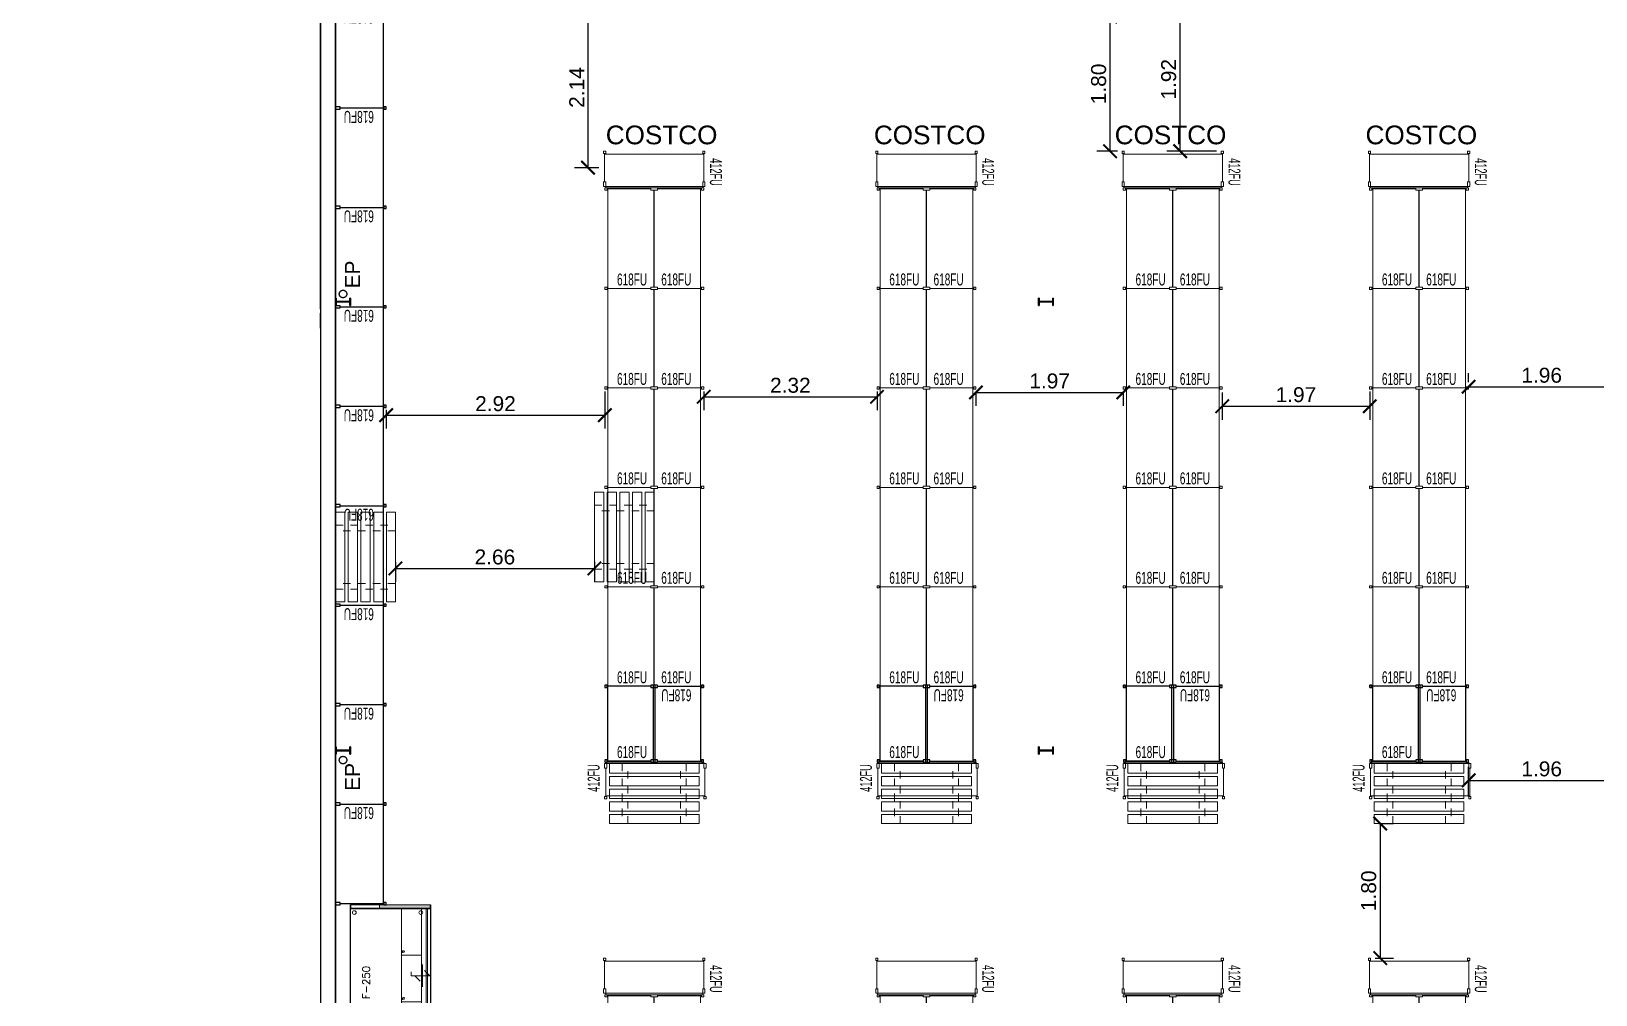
# Model space of a CAD drawing. Header units: millimetres. Extents: x 15590 to 15992, y 1055 to 1132.
# Drawn here: x 15892.7 to 15913.62, y 1093.19 to 1106.07 of the extents above; entities that cross this region are included whole.
import ezdxf
from ezdxf.enums import TextEntityAlignment as Align

# ---------------------------------------------------------------- set-up
doc = ezdxf.new("R2010")
doc.units = ezdxf.units.MM
doc.header["$MEASUREMENT"] = 0
doc.linetypes.add('CACHE2', pattern=[0.1875, 0.125, -0.0625])
doc.linetypes.add('Tirets', pattern=[0.004586, 0.002822, -0.001764])
doc.layers.get('0').update_dxf_attribs({"lineweight": 9})
for name, color, linetype in [('EP', 7, 'Continuous'), ('FAMILLES', 8, 'Continuous'), ('GOND', 6, 'Continuous'), ('gondole', 6, 'Continuous'), ('Gondoles.VETTI', 7, 'Continuous'), ('Mobilier', 252, 'Continuous'), ('murs exterieurs.P', 7, 'Continuous'), ('murs interieurs.P', 7, 'Continuous'), ('structure', 7, 'Continuous')]:
    doc.layers.add(name, color=color, linetype=linetype)
doc.layers.add('FACADES_Stylo_No__88', color=7, linetype='Continuous', lineweight=9, true_color=0xfb03ff)
doc.styles.add('Arial Narrow', font='ARIALN.TTF', dxfattribs={"height": 0.3})
doc.styles.add('GENERATED_STYLE_2', font='')
doc.styles.get("Standard").update_dxf_attribs({"font": 'swiss.ttf', "height": 0.2})
doc.styles.add('STYLE_GENERE_1', font='arial.ttf')
doc.styles.add('txt', font='txt_____.ttf', dxfattribs={"height": 0.2})
doc.styles.get('GENERATED_STYLE_2').set_extended_font_data('Arial Occidental')
doc.dimstyles.get("Standard").update_dxf_attribs({"dimtxt": 0.2, "dimasz": 0.18, "dimexe": 0.18, "dimexo": 0.0625, "dimgap": 0.05, "dimtad": 1, "dimzin": 4, "dimdsep": 46, "dimtxsty": 'Standard', "dimblk": 'ARCHTICK', "dimcen": 0.09, "dimadec": 0, "dimazin": 0, "dimtfac": 1, "dimtofl": 0, "dimtmove": 0, "dimatfit": 3, "dimfxl": 1, "dimtolj": 1, "dimtzin": 0, "dimarcsym": 0})

# ---------------------------------------------------------------- blocks, each defined once
blk = doc.blocks.new('JOUE VANTIS')
blk.add_hatch(color=4).paths.add_polyline_path([(-0.05, -0.68), (0, -0.68), (0, 0), (-0.05, 0)])
at = {"color": 4, "lineweight": 35}
for p, q in [((0, 0.39), (-0.05, 0.39)), ((-0.05, 0.39), (-0.05, -0.68)), ((-0.05, -0.68), (0, -0.68))]:
    blk.add_line(p, q, dxfattribs=at)
at = {"color": 4}
for p, q in [((0, -0.68), (0, 0.39)), ((0, 0), (-0.05, 0))]:
    blk.add_line(p, q, dxfattribs=at)
blk = doc.blocks.new('2P618X133')
at = {"color": 6}
for points in [[(-0.621, 1.345), (-0.631, 1.345), (-0.631, 1.36), (-0.662, 1.36), (-0.662, 1.33), (-0.631, 1.33), (-0.631, 1.345), (-0.621, 1.345)], [(-0.045, 1.345), (-0.621, 1.345)], [(-0.621, 0.015), (-0.621, 1.345)], [(0.045, 1.345), (0.621, 1.345)], [(0.621, 1.345), (0.631, 1.345), (0.631, 1.36), (0.662, 1.36), (0.662, 1.33), (0.631, 1.33), (0.631, 1.345), (0.621, 1.345)], [(0.621, 0.015), (0.621, 1.345)], [(-0.621, 0.015), (-0.631, 0.015), (-0.631, 0.03), (-0.662, 0.03), (-0.662, 0), (-0.631, 0), (-0.631, 0.015), (-0.621, 0.015)], [(-0.045, 0.015), (-0.621, 0.015)], [(0.045, 0.015), (0.621, 0.015)], [(0.621, 0.015), (0.631, 0.015), (0.631, 0.03), (0.662, 0.03), (0.662, 0), (0.631, 0), (0.631, 0.015), (0.621, 0.015)]]:
    blk.add_lwpolyline(points, dxfattribs=at)
for points in [[(-0.045, 1.33), (0.045, 1.33), (0.045, 1.36), (-0.045, 1.36)], [(-0.045, 0), (0.045, 0), (0.045, 0.03), (-0.045, 0.03)]]:
    blk.add_lwpolyline(points, close=True, dxfattribs=at)
at = {"color": 7, "lineweight": 25}
blk.add_lwpolyline([(0, 0.03), (0, 1.33)], dxfattribs=at)
blk.add_lwpolyline([(0, 0.03), (0, 1.33)], dxfattribs=at)
at = {"color": 151, "lineweight": 15, "width": 0.6}
for p in [(-0.095, 0.135), (0.497, 0.135)]:
    blk.add_text('618FU', height=0.16, dxfattribs=at).set_placement(p, align=Align.MIDDLE_RIGHT)
blk = doc.blocks.new('_ArchTick')
at = {"color": 0, "linetype": 'ByBlock', "const_width": 0.15}
blk.add_lwpolyline([(-0.5, -0.5), (0.5, 0.5)], dxfattribs=at)
blk = doc.blocks.new('*D418')
at = {"color": 0, "lineweight": -2, "transparency": 16777216}
for p, q in [((15911.923, 1095.839), (15911.923, 1096.233)), ((15913.878, 1095.839), (15913.878, 1096.233)), ((15911.923, 1096.053), (15913.878, 1096.053))]:
    blk.add_line(p, q, dxfattribs=at)
at = {"layer": 'DEFPOINTS', "color": 0, "transparency": 16777216}
for p in [(15913.878, 1096.053), (15911.923, 1095.776), (15913.878, 1095.776)]:
    blk.add_point(p, dxfattribs=at)
at = {"color": 0, "lineweight": -2, "transparency": 16777216, "xscale": 0.18, "yscale": 0.18, "zscale": 0.18, "rotation": 180}
blk.add_blockref('_ArchTick', (15911.923, 1096.053), dxfattribs=at)
at = {"color": 0, "lineweight": -2, "transparency": 16777216, "xscale": 0.18, "yscale": 0.18, "zscale": 0.18}
blk.add_blockref('_ArchTick', (15913.878, 1096.053), dxfattribs=at)
at = {"color": 0, "transparency": 16777216, "insert": (15912.9, 1096.205), "char_height": 0.2, "attachment_point": 5}
blk.add_mtext('\\A1;1.96', dxfattribs=at)
blk = doc.blocks.new('A$C29413FD8')
at = {"layer": 'Mobilier', "color": 34, "linetype": 'Continuous', "lineweight": 9}
for p, q in [((0.125, 1.2), (0, 1.2)), ((0, 1.2), (0, 0)), ((0.125, 1.2), (0.125, 0)), ((0.295, 1.2), (0.17, 1.2)), ((0.17, 1.2), (0.17, 0)), ((0.295, 1.2), (0.295, 0)), ((0.465, 1.2), (0.34, 1.2)), ((0.34, 1.2), (0.34, 0)), ((0.465, 1.2), (0.465, 0)), ((0.635, 1.2), (0.51, 1.2)), ((0.51, 1.2), (0.51, 0)), ((0.635, 1.2), (0.635, 0)), ((0.8, 1.2), (0.68, 1.2)), ((0.68, 1.2), (0.68, 0)), ((0.8, 0), (0.8, 1.2)), ((0, 0), (0.125, 0)), ((0.17, 0), (0.295, 0)), ((0.34, 0), (0.465, 0)), ((0.51, 0), (0.635, 0)), ((0.68, 0), (0.8, 0))]:
    blk.add_line(p, q, dxfattribs=at)
at = {"layer": 'Mobilier', "color": 34, "linetype": 'CACHE2', "lineweight": 9, "ltscale": 0.8}
for points in [[(0, 1.027), (0.8, 1.027), (0.8, 0.953), (0, 0.953)], [(0, 0.173), (0.8, 0.173), (0.8, 0.247), (0, 0.247)]]:
    blk.add_lwpolyline(points, close=True, dxfattribs=at)
blk = doc.blocks.new('A$C72C830AC')
at = {"layer": 'GOND', "color": 7, "lineweight": 25}
blk.add_lwpolyline([(0, 1.03), (0, 0.03)], dxfattribs=at)
at = {"layer": 'GOND'}
for points in [[(0.06, 1.03), (0, 1.03), (0, 1), (0.06, 1)], [(0.06, 0.03), (0, 0.03), (0, 0), (0.06, 0)]]:
    blk.add_lwpolyline(points, close=True, dxfattribs=at)
for points in [[(0.06, 1.015), (0.636, 1.015)], [(0.636, 1.015), (0.646, 1.015), (0.646, 1), (0.676, 1), (0.676, 1.03), (0.646, 1.03), (0.646, 1.015), (0.636, 1.015)], [(0.636, 1.015), (0.636, 0.015)], [(0.06, 0.015), (0.636, 0.015)], [(0.636, 0.015), (0.646, 0.015), (0.646, 0), (0.676, 0), (0.676, 0.03), (0.646, 0.03), (0.646, 0.015), (0.636, 0.015)]]:
    blk.add_lwpolyline(points, dxfattribs=at)
at = {"color": 151, "lineweight": 15, "width": 0.6}
blk.add_text('618FU', height=0.16, rotation=180, dxfattribs=at).set_placement((0.11, 0.895), align=Align.MIDDLE_RIGHT)
blk = doc.blocks.new('*D432')
at = {"color": 0, "lineweight": -2, "transparency": 16777216}
for p, q in [((15908.022, 1106.39), (15907.885, 1106.39)), ((15908.065, 1104.466), (15908.065, 1106.39)), ((15908.552, 1104.466), (15907.885, 1104.466))]:
    blk.add_line(p, q, dxfattribs=at)
at = {"layer": 'DEFPOINTS', "color": 0, "transparency": 16777216}
for p in [(15908.065, 1106.39), (15908.085, 1106.39), (15908.614, 1104.466)]:
    blk.add_point(p, dxfattribs=at)
at = {"color": 0, "lineweight": -2, "transparency": 16777216, "xscale": 0.18, "yscale": 0.18, "zscale": 0.18}
for p, rotation in [((15908.065, 1106.39), 90), ((15908.065, 1104.466), 270)]:
    blk.add_blockref('_ArchTick', p, dxfattribs=dict(at, rotation=rotation))
at = {"color": 0, "transparency": 16777216, "insert": (15907.912, 1105.428), "char_height": 0.2, "attachment_point": 5, "rotation": 90}
blk.add_mtext('\\A1;1.92', dxfattribs=at)
blk = doc.blocks.new('M618FU-1330')
for points in [[(-0.637, 1.345), (-0.647, 1.345), (-0.647, 1.36), (-0.677, 1.36), (-0.677, 1.33), (-0.647, 1.33), (-0.647, 1.345), (-0.637, 1.345)], [(-0.06, 1.345), (-0.637, 1.345)], [(-0.636, 0.015), (-0.636, 1.345)], [(-0.637, 0.015), (-0.647, 0.015), (-0.647, 0.03), (-0.677, 0.03), (-0.677, 0), (-0.647, 0), (-0.647, 0.015), (-0.637, 0.015)], [(-0.06, 0.015), (-0.637, 0.015)]]:
    blk.add_lwpolyline(points)
for points in [[(-0.06, 1.33), (0, 1.33), (0, 1.36), (-0.06, 1.36)], [(-0.06, 0), (0, 0), (0, 0.03), (-0.06, 0.03)]]:
    blk.add_lwpolyline(points, close=True)
at = {"color": 7, "lineweight": 25}
blk.add_lwpolyline([(0, 0.03), (0, 1.33)], dxfattribs=at)
at = {"color": 151, "lineweight": 15, "width": 0.6}
blk.add_text('618FU', height=0.16, dxfattribs=at).set_placement((-0.11, 0.135), align=Align.MIDDLE_RIGHT)
blk = doc.blocks.new('*D435')
at = {"color": 0, "lineweight": -2, "transparency": 16777216}
for p, q in [((15900.144, 1106.39), (15900.144, 1104.246)), ((15900.197, 1106.39), (15900.324, 1106.39)), ((15900.289, 1104.246), (15899.964, 1104.246))]:
    blk.add_line(p, q, dxfattribs=at)
at = {"layer": 'DEFPOINTS', "color": 0, "transparency": 16777216}
for p in [(15900.135, 1106.39), (15900.144, 1104.246), (15900.352, 1104.246)]:
    blk.add_point(p, dxfattribs=at)
at = {"color": 0, "lineweight": -2, "transparency": 16777216, "xscale": 0.18, "yscale": 0.18, "zscale": 0.18}
for p, rotation in [((15900.144, 1106.39), 90), ((15900.144, 1104.246), 270)]:
    blk.add_blockref('_ArchTick', p, dxfattribs=dict(at, rotation=rotation))
at = {"color": 0, "transparency": 16777216, "insert": (15899.994, 1105.318), "char_height": 0.2, "attachment_point": 5, "rotation": 90}
blk.add_mtext('\\A1;2.14', dxfattribs=at)
blk = doc.blocks.new('*D437')
at = {"color": 0, "lineweight": -2, "transparency": 16777216}
for p, q in [((15900.369, 1101.254), (15900.369, 1100.756)), ((15897.445, 1101.008), (15897.445, 1100.756)), ((15897.445, 1100.936), (15900.369, 1100.936))]:
    blk.add_line(p, q, dxfattribs=at)
at = {"layer": 'DEFPOINTS', "color": 0, "transparency": 16777216}
for p in [(15900.369, 1101.316), (15897.445, 1101.07), (15900.369, 1100.936)]:
    blk.add_point(p, dxfattribs=at)
at = {"color": 0, "lineweight": -2, "transparency": 16777216, "xscale": 0.18, "yscale": 0.18, "zscale": 0.18, "rotation": 180}
blk.add_blockref('_ArchTick', (15897.445, 1100.936), dxfattribs=at)
at = {"color": 0, "lineweight": -2, "transparency": 16777216, "xscale": 0.18, "yscale": 0.18, "zscale": 0.18}
blk.add_blockref('_ArchTick', (15900.369, 1100.936), dxfattribs=at)
at = {"color": 0, "transparency": 16777216, "insert": (15898.907, 1101.089), "char_height": 0.2, "attachment_point": 5}
blk.add_mtext('\\A1;2.92', dxfattribs=at)
blk = doc.blocks.new('*D438')
at = {"color": 0, "lineweight": -2, "transparency": 16777216}
for p, q in [((15901.692, 1101.254), (15901.692, 1101.002)), ((15904.01, 1101.254), (15904.01, 1101.002)), ((15901.692, 1101.182), (15904.01, 1101.182))]:
    blk.add_line(p, q, dxfattribs=at)
at = {"layer": 'DEFPOINTS', "color": 0, "transparency": 16777216}
for p in [(15901.692, 1101.316), (15904.01, 1101.316), (15904.01, 1101.182)]:
    blk.add_point(p, dxfattribs=at)
at = {"color": 0, "lineweight": -2, "transparency": 16777216, "xscale": 0.18, "yscale": 0.18, "zscale": 0.18, "rotation": 180}
blk.add_blockref('_ArchTick', (15901.692, 1101.182), dxfattribs=at)
at = {"color": 0, "lineweight": -2, "transparency": 16777216, "xscale": 0.18, "yscale": 0.18, "zscale": 0.18}
blk.add_blockref('_ArchTick', (15904.01, 1101.182), dxfattribs=at)
at = {"color": 0, "transparency": 16777216, "insert": (15902.851, 1101.335), "char_height": 0.2, "attachment_point": 5}
blk.add_mtext('\\A1;2.32', dxfattribs=at)
blk = doc.blocks.new('*D439')
at = {"color": 0, "lineweight": -2, "transparency": 16777216}
for p, q in [((15905.333, 1101.254), (15905.333, 1101.06)), ((15905.333, 1101.24), (15907.304, 1101.24)), ((15907.304, 1101.239), (15907.304, 1101.06))]:
    blk.add_line(p, q, dxfattribs=at)
at = {"layer": 'DEFPOINTS', "color": 0, "transparency": 16777216}
for p in [(15905.333, 1101.316), (15907.304, 1101.301), (15907.304, 1101.24)]:
    blk.add_point(p, dxfattribs=at)
at = {"color": 0, "lineweight": -2, "transparency": 16777216, "xscale": 0.18, "yscale": 0.18, "zscale": 0.18, "rotation": 180}
blk.add_blockref('_ArchTick', (15905.333, 1101.24), dxfattribs=at)
at = {"color": 0, "lineweight": -2, "transparency": 16777216, "xscale": 0.18, "yscale": 0.18, "zscale": 0.18}
blk.add_blockref('_ArchTick', (15907.304, 1101.24), dxfattribs=at)
at = {"color": 0, "transparency": 16777216, "insert": (15906.319, 1101.393), "char_height": 0.2, "attachment_point": 5}
blk.add_mtext('\\A1;1.97', dxfattribs=at)
blk = doc.blocks.new('*D440')
at = {"color": 0, "lineweight": -2, "transparency": 16777216}
for p, q in [((15908.627, 1101.239), (15908.627, 1100.876)), ((15910.6, 1101.254), (15910.6, 1100.876)), ((15908.627, 1101.056), (15910.6, 1101.056))]:
    blk.add_line(p, q, dxfattribs=at)
at = {"layer": 'DEFPOINTS', "color": 0, "transparency": 16777216}
for p in [(15908.627, 1101.301), (15910.6, 1101.316), (15910.6, 1101.056)]:
    blk.add_point(p, dxfattribs=at)
at = {"color": 0, "lineweight": -2, "transparency": 16777216, "xscale": 0.18, "yscale": 0.18, "zscale": 0.18, "rotation": 180}
blk.add_blockref('_ArchTick', (15908.627, 1101.056), dxfattribs=at)
at = {"color": 0, "lineweight": -2, "transparency": 16777216, "xscale": 0.18, "yscale": 0.18, "zscale": 0.18}
blk.add_blockref('_ArchTick', (15910.6, 1101.056), dxfattribs=at)
at = {"color": 0, "transparency": 16777216, "insert": (15909.613, 1101.209), "char_height": 0.2, "attachment_point": 5}
blk.add_mtext('\\A1;1.97', dxfattribs=at)
blk = doc.blocks.new('*D441')
at = {"color": 0, "lineweight": -2, "transparency": 16777216}
for p, q in [((15911.923, 1101.379), (15911.923, 1101.496)), ((15913.878, 1101.379), (15913.878, 1101.496)), ((15911.923, 1101.316), (15913.878, 1101.316))]:
    blk.add_line(p, q, dxfattribs=at)
at = {"layer": 'DEFPOINTS', "color": 0, "transparency": 16777216}
for p in [(15911.923, 1101.316), (15913.878, 1101.316), (15913.878, 1101.316)]:
    blk.add_point(p, dxfattribs=at)
at = {"color": 0, "lineweight": -2, "transparency": 16777216, "xscale": 0.18, "yscale": 0.18, "zscale": 0.18, "rotation": 180}
blk.add_blockref('_ArchTick', (15911.923, 1101.316), dxfattribs=at)
at = {"color": 0, "lineweight": -2, "transparency": 16777216, "xscale": 0.18, "yscale": 0.18, "zscale": 0.18}
blk.add_blockref('_ArchTick', (15913.878, 1101.316), dxfattribs=at)
at = {"color": 0, "transparency": 16777216, "insert": (15912.9, 1101.469), "char_height": 0.2, "attachment_point": 5}
blk.add_mtext('\\A1;1.96', dxfattribs=at)
blk = doc.blocks.new('*D444')
at = {"color": 0, "lineweight": -2, "transparency": 16777216}
for p, q in [((15897.568, 1098.975), (15897.568, 1098.707)), ((15900.23, 1098.975), (15900.23, 1098.707)), ((15897.568, 1098.887), (15900.23, 1098.887))]:
    blk.add_line(p, q, dxfattribs=at)
at = {"layer": 'DEFPOINTS', "color": 0, "transparency": 16777216}
for p in [(15897.568, 1099.038), (15900.23, 1099.038), (15900.23, 1098.887)]:
    blk.add_point(p, dxfattribs=at)
at = {"color": 0, "lineweight": -2, "transparency": 16777216, "xscale": 0.18, "yscale": 0.18, "zscale": 0.18, "rotation": 180}
blk.add_blockref('_ArchTick', (15897.568, 1098.887), dxfattribs=at)
at = {"color": 0, "lineweight": -2, "transparency": 16777216, "xscale": 0.18, "yscale": 0.18, "zscale": 0.18}
blk.add_blockref('_ArchTick', (15900.23, 1098.887), dxfattribs=at)
at = {"color": 0, "transparency": 16777216, "insert": (15898.899, 1099.039), "char_height": 0.2, "attachment_point": 5}
blk.add_mtext('\\A1;2.66', dxfattribs=at)
blk = doc.blocks.new('TG412')
at = {"layer": 'FACADES_Stylo_No__88', "linetype": 'Continuous'}
for p, q in [((-0.02, 0.678), (-0.08, 0.678)), ((-0.08, 0.649), (-0.08, 0.678)), ((-0.08, 0.649), (-0.02, 0.649)), ((-0.02, 0.649), (-0.02, 0.678)), ((0, 0.649), (-0.02, 0.649)), ((-0.02, 0.649), (-0.02, -0.649)), ((0, 0.649), (0, -0.649)), ((-0.08, -0.678), (-0.08, -0.649)), ((-0.08, -0.649), (-0.02, -0.649)), ((-0.02, -0.678), (-0.08, -0.678)), ((-0.02, -0.649), (-0.02, -0.678)), ((-0.02, -0.649), (0, -0.649))]:
    blk.add_line(p, q, dxfattribs=at)
at = {"layer": 'FACADES_Stylo_No__88', "linetype": 'Continuous', "flags": 128}
for points in [[(-0.45, 0.664), (-0.459, 0.664), (-0.459, 0.649), (-0.489, 0.649), (-0.489, 0.678), (-0.459, 0.678), (-0.459, 0.664)], [(-0.45, -0.664), (-0.459, -0.664), (-0.459, -0.678), (-0.489, -0.678), (-0.489, -0.649), (-0.459, -0.649), (-0.459, -0.664)]]:
    blk.add_lwpolyline(points, close=True, dxfattribs=at)
for points in [[(-0.08, 0.664), (-0.45, 0.664)], [(-0.449, 0.664), (-0.449, -0.664)], [(-0.08, -0.664), (-0.45, -0.664)]]:
    blk.add_lwpolyline(points, dxfattribs=at)
at = {"color": 151, "linetype": 'Continuous', "insert": (-0.028, 0.824), "char_height": 0.15965, "attachment_point": 6, "style": 'STYLE_GENERE_1'}
blk.add_mtext('\\A1;{\\W0.550000x;\\fArial|b0|i0|c0|p34;412FU}', dxfattribs=at)
blk = doc.blocks.new('*D457')
at = {"color": 0, "lineweight": -2, "transparency": 16777216}
for p, q in [((15910.724, 1095.476), (15910.92, 1095.476)), ((15910.74, 1095.476), (15910.74, 1093.676)), ((15910.675, 1093.676), (15910.92, 1093.676))]:
    blk.add_line(p, q, dxfattribs=at)
at = {"layer": 'DEFPOINTS', "color": 0, "transparency": 16777216}
for p in [(15910.661, 1095.476), (15910.612, 1093.676), (15910.74, 1093.676)]:
    blk.add_point(p, dxfattribs=at)
at = {"color": 0, "lineweight": -2, "transparency": 16777216, "xscale": 0.18, "yscale": 0.18, "zscale": 0.18}
for p, rotation in [((15910.74, 1095.476), 90), ((15910.74, 1093.676), 270)]:
    blk.add_blockref('_ArchTick', p, dxfattribs=dict(at, rotation=rotation))
at = {"color": 0, "transparency": 16777216, "insert": (15910.587, 1094.576), "char_height": 0.2, "attachment_point": 5, "rotation": 90}
blk.add_mtext('\\A1;1.80', dxfattribs=at)
blk = doc.blocks.new('*D460')
at = {"color": 0, "lineweight": -2, "transparency": 16777216}
for p, q in [((15907.225, 1106.267), (15906.948, 1106.267)), ((15907.128, 1104.466), (15907.128, 1106.267)), ((15907.225, 1104.466), (15906.948, 1104.466))]:
    blk.add_line(p, q, dxfattribs=at)
at = {"layer": 'DEFPOINTS', "color": 0, "transparency": 16777216}
for p in [(15907.128, 1106.267), (15907.287, 1106.267), (15907.287, 1104.466)]:
    blk.add_point(p, dxfattribs=at)
at = {"color": 0, "lineweight": -2, "transparency": 16777216, "xscale": 0.18, "yscale": 0.18, "zscale": 0.18}
for p, rotation in [((15907.128, 1106.267), 90), ((15907.128, 1104.466), 270)]:
    blk.add_blockref('_ArchTick', p, dxfattribs=dict(at, rotation=rotation))
at = {"color": 0, "transparency": 16777216, "insert": (15906.975, 1105.366), "char_height": 0.2, "attachment_point": 5, "rotation": 90}
blk.add_mtext('\\A1;1.80', dxfattribs=at)
blk = doc.blocks.new('SURGELES VANTIS 250')
at = {"color": 4}
for p, q in [((-2.5, -1.07), (-2.5, 0)), ((-2.5, 0), (0, 0)), ((-2.5, 0), (-2.5, -1.07)), ((0, -1.07), (0, 0)), ((0, 0), (0, -1.07)), ((-2.5, -0.68), (0, -0.68)), ((-2.462, -0.711), (-2.471, -0.68)), ((-2.444, -0.701), (-2.471, -0.68)), ((-1.875, -0.68), (-1.875, -0.95)), ((-1.837, -0.711), (-1.846, -0.68)), ((-1.819, -0.701), (-1.846, -0.68)), ((-1.755, -0.79), (-1.605, -0.79)), ((-1.68, -0.715), (-1.68, -0.865)), ((-1.48, -0.734), (-1.593, -0.734)), ((-1.593, -0.734), (-1.593, -0.79)), ((-1.593, -0.79), (-1.593, -0.846)), ((-1.593, -0.79), (-1.48, -0.79)), ((-1.368, -0.734), (-1.48, -0.734)), ((-1.48, -0.79), (-1.48, -0.734)), ((-1.48, -0.79), (-1.368, -0.79)), ((-1.48, -0.846), (-1.48, -0.79)), ((-1.368, -0.79), (-1.368, -0.734)), ((-1.368, -0.79), (-1.368, -0.846)), ((-1.25, -0.68), (-1.25, -0.95)), ((-1.212, -0.711), (-1.221, -0.68)), ((-1.194, -0.701), (-1.221, -0.68)), ((-0.9, -0.861), (-0.9, -0.811)), ((-0.9, -0.811), (-0.85, -0.811)), ((-0.625, -0.68), (-0.625, -0.95)), ((-0.587, -0.711), (-0.596, -0.68)), ((-0.569, -0.701), (-0.596, -0.68)), ((-2.5, -0.95), (0, -0.95)), ((-2.5, -1.01), (0, -1.01)), ((-2.5, -1.03), (0, -1.03)), ((-2.44, -0.96), (-2.14, -0.96)), ((-2.29, -0.861), (-2.361, -0.931)), ((-2.29, -0.96), (-2.29, -0.861)), ((-2.29, -0.96), (-2.29, -1.061)), ((-2.29, -1.061), (-2.219, -0.99)), ((-1.593, -0.846), (-1.48, -0.846)), ((-1.368, -0.846), (-1.48, -0.846)), ((-1.05, -0.96), (-0.75, -0.96)), ((-0.9, -0.861), (-0.971, -0.932)), ((-0.9, -0.96), (-0.9, -0.861)), ((-0.9, -0.96), (-0.9, -1.061)), ((-0.9, -1.061), (-0.829, -0.99)), ((-2.5, -1.07), (0, -1.07))]:
    blk.add_line(p, q, dxfattribs=at)
at = {"color": 4, "lineweight": 30}
for p, q in [((-2.5, -1.07), (-2.5, 0)), ((-2.5, 0), (0, 0)), ((0, 0), (0, -1.07)), ((0, -1.07), (-2.5, -1.07))]:
    blk.add_line(p, q, dxfattribs=at)
at = {"color": 4}
for centre, major_axis, start_param, end_param in [((-2.445, -0.05), (0.0177, 0.0177), 5.497707, 11.780892), ((-0.055, -0.05), (-0.0177, 0.0177), 3.926911, 10.210096), ((-2.451, -0.709), (0.00766, 0.00766), 2.560756, 6.335688), ((-1.826, -0.709), (0.00766, 0.00766), 2.560756, 6.335688), ((-1.68, -0.79), (0.053, 0.053), 5.497707, 11.780892), ((-1.201, -0.709), (0.00766, 0.00766), 2.560756, 6.335688), ((-0.576, -0.709), (0.00766, 0.00766), 2.560756, 6.335688), ((-2.445, -0.94), (0.0177, 0.0177), 5.497707, 11.780892), ((-0.055, -0.94), (0.0177, 0.0177), 5.497707, 11.780892)]:
    blk.add_ellipse(centre, major_axis=major_axis, ratio=1, start_param=start_param, end_param=end_param, dxfattribs=at)
at = {"color": 4, "lineweight": 5, "style": 'txt', "oblique": 360}
blk.add_text('Vantis F-250', height=0.1, rotation=359.9954, dxfattribs=at).set_placement((-1.225, -0.205), align=Align.MIDDLE)

msp = doc.modelspace()

# ---------------------------------------------------------------- linework, layer by layer
msp.add_circle((15910.63, 1093.156), 38.441)
at = {"layer": 'EP', "linetype": 'Tirets', "ltscale": 1000}
for centre in [(15896.868, 1102.557), (15896.868, 1096.324)]:
    msp.add_circle(centre, 0.05, dxfattribs=at)
at = {"layer": 'Gondoles.VETTI', "linetype": 'Continuous', "ltscale": 1000}
for p, q in [((15896.768, 1106.054), (15896.768, 1071.474)), ((15896.768, 1071.474), (15896.768, 1106.054))]:
    msp.add_line(p, q, dxfattribs=at)
at = {"layer": 'murs exterieurs.P', "linetype": 'Continuous', "ltscale": 1000, "flags": 128}
for points in [[(15896.568, 1115.353), (15896.568, 1070.704)], [(15896.768, 1070.704), (15896.768, 1115.353)]]:
    msp.add_lwpolyline(points, dxfattribs=at)
at = {"layer": 'murs interieurs.P', "linetype": 'Continuous', "ltscale": 1000, "flags": 128}
for points in [[(15896.568, 1102.355), (15896.568, 1111.956)], [(15896.568, 1102.1), (15896.568, 1102.3)]]:
    msp.add_lwpolyline(points, dxfattribs=at)
at = {"layer": 'structure', "color": 160, "linetype": 'Continuous', "lineweight": 35, "ltscale": 1000}
for p, q in [((15896.768, 1102.503), (15896.777, 1102.503)), ((15896.768, 1102.403), (15896.768, 1102.503)), ((15896.777, 1102.503), (15896.777, 1102.461)), ((15896.96, 1102.461), (15896.96, 1102.503)), ((15896.96, 1102.503), (15896.968, 1102.503)), ((15896.968, 1102.503), (15896.968, 1102.403)), ((15906.177, 1102.503), (15906.168, 1102.503)), ((15906.168, 1102.503), (15906.168, 1102.403)), ((15906.177, 1102.461), (15906.177, 1102.503)), ((15906.368, 1102.503), (15906.36, 1102.503)), ((15906.36, 1102.503), (15906.36, 1102.461)), ((15906.368, 1102.403), (15906.368, 1102.503)), ((15896.777, 1102.403), (15896.768, 1102.403)), ((15896.777, 1102.444), (15896.777, 1102.403)), ((15896.783, 1102.455), (15896.954, 1102.455)), ((15896.954, 1102.45), (15896.783, 1102.45)), ((15896.96, 1102.403), (15896.96, 1102.444)), ((15896.968, 1102.403), (15896.96, 1102.403)), ((15906.168, 1102.403), (15906.177, 1102.403)), ((15906.177, 1102.403), (15906.177, 1102.444)), ((15906.354, 1102.455), (15906.182, 1102.455)), ((15906.182, 1102.45), (15906.354, 1102.45)), ((15906.36, 1102.444), (15906.36, 1102.403)), ((15906.36, 1102.403), (15906.368, 1102.403)), ((15896.768, 1096.502), (15896.777, 1096.502)), ((15896.768, 1096.402), (15896.768, 1096.502)), ((15896.777, 1096.502), (15896.777, 1096.46)), ((15896.777, 1096.443), (15896.777, 1096.402)), ((15896.783, 1096.455), (15896.954, 1096.455)), ((15896.954, 1096.449), (15896.783, 1096.449)), ((15896.96, 1096.46), (15896.96, 1096.502)), ((15896.96, 1096.502), (15896.968, 1096.502)), ((15896.96, 1096.402), (15896.96, 1096.443)), ((15896.968, 1096.502), (15896.968, 1096.402)), ((15906.177, 1096.502), (15906.168, 1096.502)), ((15906.168, 1096.502), (15906.168, 1096.402)), ((15906.177, 1096.46), (15906.177, 1096.502)), ((15906.177, 1096.402), (15906.177, 1096.443)), ((15906.354, 1096.455), (15906.182, 1096.455)), ((15906.354, 1096.455), (15906.182, 1096.455)), ((15906.182, 1096.449), (15906.354, 1096.449)), ((15906.182, 1096.449), (15906.354, 1096.449)), ((15906.368, 1096.502), (15906.36, 1096.502)), ((15906.36, 1096.502), (15906.36, 1096.46)), ((15906.36, 1096.443), (15906.36, 1096.402)), ((15906.368, 1096.402), (15906.368, 1096.502)), ((15896.777, 1096.402), (15896.768, 1096.402)), ((15896.968, 1096.402), (15896.96, 1096.402)), ((15906.168, 1096.402), (15906.177, 1096.402)), ((15906.36, 1096.402), (15906.368, 1096.402))]:
    msp.add_line(p, q, dxfattribs=at)
for centre, start, end in [((15896.783, 1102.461), 180, 270), ((15896.783, 1102.444), 90, 180), ((15896.954, 1102.461), 270, 0), ((15896.954, 1102.444), 0, 90), ((15906.182, 1102.461), 180, 270), ((15906.182, 1102.444), 90, 180), ((15906.354, 1102.461), 270, 0), ((15906.354, 1102.444), 0, 90), ((15896.783, 1096.46), 180, 270), ((15896.783, 1096.443), 90, 180), ((15896.954, 1096.46), 270, 0), ((15896.954, 1096.443), 0, 90), ((15906.182, 1096.46), 180, 270), ((15906.182, 1096.443), 90, 180), ((15906.354, 1096.46), 270, 0), ((15906.354, 1096.443), 0, 90)]:
    msp.add_arc(centre, 0.0056, start, end, dxfattribs=at)

# ---------------------------------------------------------------- block references
for name, p, rotation in [('TG412', (15901.03, 1103.976), 270), ('TG412', (15904.672, 1103.976), 270), ('TG412', (15907.966, 1103.976), 270), ('TG412', (15911.261, 1103.976), 270), ('TG412', (15901.045, 1096.296), 89.99999999999999), ('A$C29413FD8', (15900.43, 1096.276), 269.9999999999999), ('TG412', (15904.687, 1096.296), 89.99999999999999), ('A$C29413FD8', (15904.072, 1096.276), 269.9999999999999), ('TG412', (15907.981, 1096.296), 89.99999999999999), ('A$C29413FD8', (15907.366, 1096.276), 269.9999999999999), ('TG412', (15911.276, 1096.296), 89.99999999999999), ('A$C29413FD8', (15910.661, 1096.276), 269.9999999999999), ('JOUE VANTIS', (15897.358, 1094.39), 90), ('SURGELES VANTIS 250', (15896.969, 1094.34), 89.99999999999999), ('TG412', (15901.03, 1093.186), 270), ('TG412', (15904.672, 1093.186), 270), ('TG412', (15907.966, 1093.186), 270), ('TG412', (15911.261, 1093.186), 270)]:
    msp.add_blockref(name, p, dxfattribs=dict(rotation=rotation))
for name, p in [('2P618X133', (15901.03, 1102.616)), ('2P618X133', (15904.672, 1102.616)), ('2P618X133', (15907.966, 1102.616)), ('2P618X133', (15911.261, 1102.616)), ('2P618X133', (15901.03, 1101.286)), ('2P618X133', (15904.672, 1101.286)), ('2P618X133', (15907.966, 1101.286)), ('2P618X133', (15911.261, 1101.286)), ('2P618X133', (15901.03, 1099.956)), ('2P618X133', (15904.672, 1099.956)), ('2P618X133', (15907.966, 1099.956)), ('2P618X133', (15911.261, 1099.956)), ('2P618X133', (15901.03, 1098.626)), ('2P618X133', (15904.672, 1098.626)), ('2P618X133', (15907.966, 1098.626)), ('2P618X133', (15911.261, 1098.626)), ('A$C29413FD8', (15900.23, 1098.706)), ('A$C29413FD8', (15896.768, 1098.438)), ('2P618X133', (15901.03, 1097.296)), ('2P618X133', (15904.672, 1097.296)), ('2P618X133', (15907.966, 1097.296)), ('2P618X133', (15911.261, 1097.296)), ('2P618X133', (15901.03, 1091.826)), ('2P618X133', (15904.672, 1091.826)), ('2P618X133', (15907.966, 1091.826)), ('2P618X133', (15911.261, 1091.826))]:
    msp.add_blockref(name, p)
at = {"layer": 'FAMILLES', "color": 5, "rotation": 180}
for p in [(15901.045, 1097.326), (15904.687, 1097.326), (15907.981, 1097.326), (15911.276, 1097.326)]:
    msp.add_blockref('A$C72C830AC', p, dxfattribs=at)
at = {"layer": 'FAMILLES', "color": 5}
for p in [(15901.015, 1096.296), (15904.657, 1096.296), (15907.951, 1096.296), (15911.246, 1096.296)]:
    msp.add_blockref('A$C72C830AC', p, dxfattribs=at)
at = {"layer": 'gondole', "rotation": 180}
for p in [(15896.768, 1106.39), (15896.768, 1105.06), (15896.768, 1103.73), (15896.768, 1102.4), (15896.768, 1101.07), (15896.768, 1099.74), (15896.768, 1098.41), (15896.768, 1097.08), (15896.768, 1095.75)]:
    msp.add_blockref('M618FU-1330', p, dxfattribs=at)

# ---------------------------------------------------------------- texts
at = {"color": 30, "char_height": 0.25, "width": 186.5934, "attachment_point": 2, "style": 'Arial Narrow'}
for insert in [(15901.129, 1104.809), (15904.715, 1104.809), (15907.936, 1104.809), (15911.291, 1104.809)]:
    msp.add_mtext('{\\fArial|b0|i0|c0|p34;COSTCO}', dxfattribs=dict(at, insert=insert))
at = {"layer": 'EP', "linetype": 'Continuous', "char_height": 0.2, "attachment_point": 5, "rotation": 90, "style": 'GENERATED_STYLE_2'}
for insert in [(15896.993, 1102.817), (15896.993, 1096.099)]:
    msp.add_mtext('{EP}', dxfattribs=dict(at, insert=insert))

# ---------------------------------------------------------------- dimensions: what is measured, and where the dimension line sits
for base, p1, p2, picture, middle in [((15900.144, 1104.246), (15900.135, 1106.39), (15900.352, 1104.246), '*D435', (15899.994, 1105.318)), ((15908.065, 1106.39), (15908.614, 1104.466), (15908.085, 1106.39), '*D432', (15907.912, 1105.428)), ((15907.128, 1106.267), (15907.287, 1104.466), (15907.287, 1106.267), '*D460', (15906.975, 1105.366)), ((15910.74, 1093.676), (15910.661, 1095.476), (15910.612, 1093.676), '*D457', (15910.587, 1094.576))]:
    dim = msp.add_linear_dim(base=base, p1=p1, p2=p2, angle=90, dimstyle='Standard')
    dim.commit()
    dim.dimension.update_dxf_attribs({"geometry": picture, "text_midpoint": middle})
for base, p1, p2, picture, middle in [((15904.01, 1101.182), (15901.692, 1101.316), (15904.01, 1101.316), '*D438', (15902.851, 1101.335)), ((15907.304, 1101.24), (15905.333, 1101.316), (15907.304, 1101.301), '*D439', (15906.319, 1101.393)), ((15913.8783, 1101.3163), (15911.9225, 1101.3163), (15913.8783, 1101.3163), '*D441', (15912.9004, 1101.4691)), ((15900.369, 1100.936), (15897.445, 1101.07), (15900.369, 1101.316), '*D437', (15898.907, 1101.089)), ((15910.6, 1101.056), (15908.627, 1101.301), (15910.6, 1101.316), '*D440', (15909.613, 1101.209)), ((15900.23, 1098.887), (15897.568, 1099.038), (15900.23, 1099.038), '*D444', (15898.899, 1099.039)), ((15913.8783, 1096.0526), (15911.9225, 1095.7763), (15913.8783, 1095.7763), '*D418', (15912.9004, 1096.2054))]:
    dim = msp.add_linear_dim(base=base, p1=p1, p2=p2, dimstyle='Standard')
    dim.commit()
    dim.dimension.update_dxf_attribs({"geometry": picture, "text_midpoint": middle})

doc.saveas('drawing.dxf')
